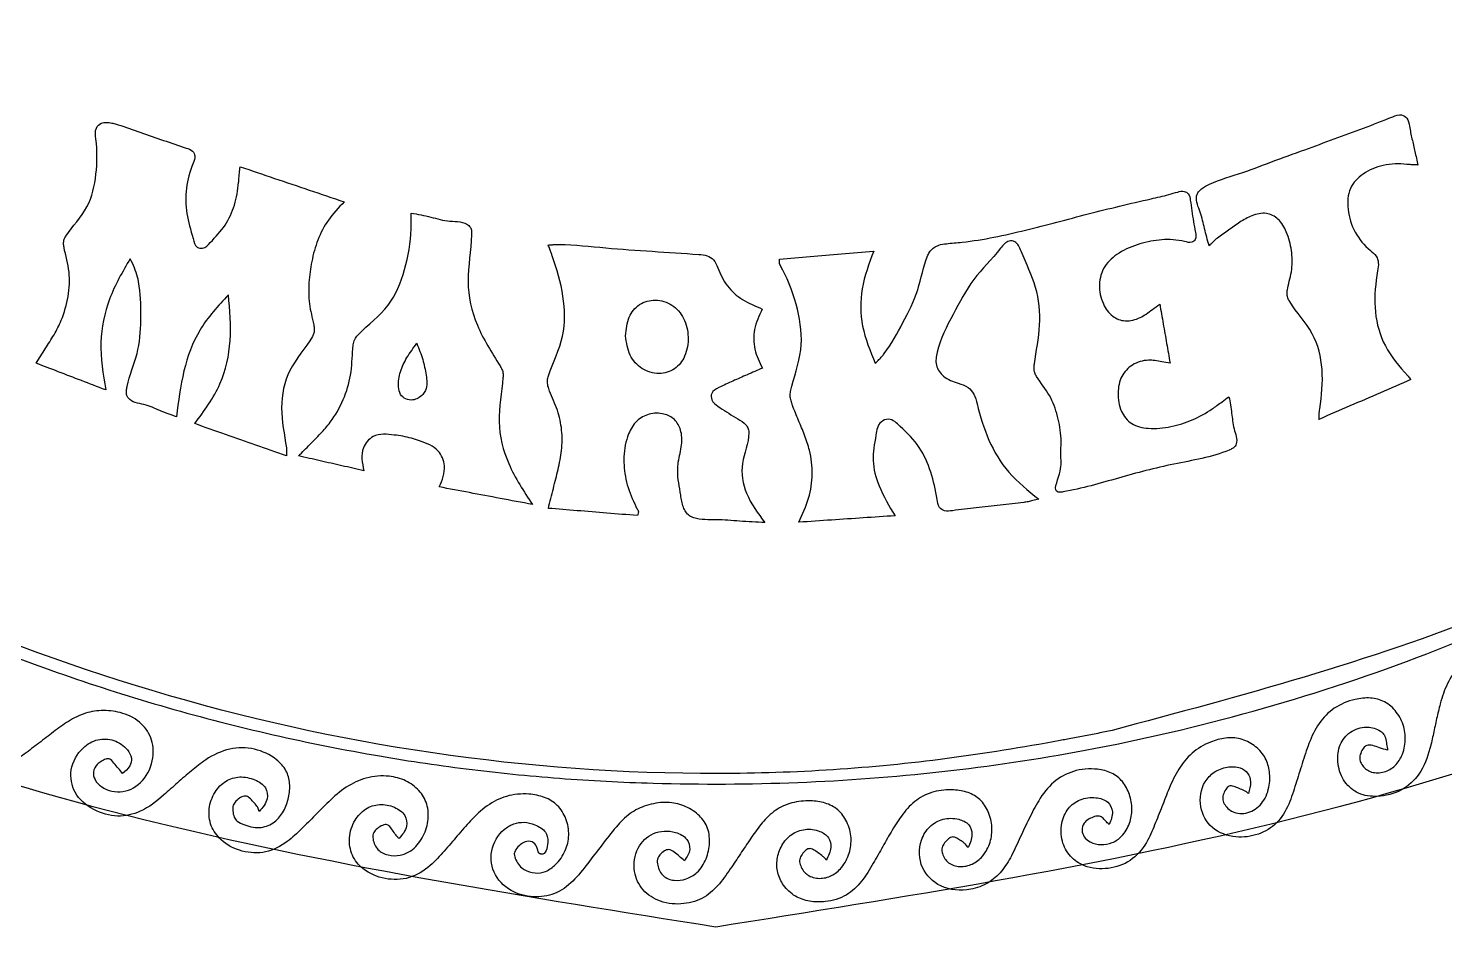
# Model space of a CAD drawing. Extents: x 5.5 to 104.1, y 3.5 to 34.4.
# Drawn here: x 15.82 to 25.93, y 3.72 to 10.14 of the extents above; entities that cross this region are included whole.
import ezdxf

# ---------------------------------------------------------------- set-up
doc = ezdxf.new("R2010")
doc.units = 0
doc.layers.add('Hallsi_Goblin_Coin_Outlines', color=7, linetype='CONTINUOUS')

msp = doc.modelspace()

# ---------------------------------------------------------------- linework, layer by layer
at = {"layer": 'Hallsi_Goblin_Coin_Outlines', "color": 7}
for points in [[(17.333065, 9.148903)], [(24.251637, 8.584635)], [(21.184093, 8.488891)], [(18.595798, 7.887935)], [(20.086178, 7.941486)], [(18.755959, 6.862762)], [(20.170139, 6.658433)]]:
    msp.add_lwpolyline(points, close=True, dxfattribs=at)
for points, knots in [([(6.618287, 21.415339), (6.61404, 21.381803), (6.605545, 21.314735), (6.593375, 21.214093), (6.550764, 20.907934), (6.489003, 20.394839), (6.448898, 19.671161), (6.441233, 18.934977), (6.468192, 18.187599), (6.538126, 17.431711), (6.636886, 16.778074), (6.7488, 16.226047), (6.855411, 15.772861), (6.970388, 15.330197), (7.089355, 14.897139), (7.21677, 14.475182), (7.366585, 14.045361), (7.543304, 13.610206), (7.74035, 13.167905), (7.924562, 12.770694), (8.096072, 12.418818), (8.258928, 12.114779), (8.440691, 11.801144), (8.641891, 11.478668), (8.861346, 11.146874), (9.205991, 10.641175), (9.699051, 9.978496), (10.385517, 9.196804), (11.150242, 8.445304), (11.992931, 7.73156), (12.915713, 7.067589), (14.010241, 6.406964), (15.28904, 5.79068), (16.761583, 5.273721), (17.992092, 4.988881), (18.947662, 4.844968), (19.613714, 4.777872), (20.403435, 4.737138), (21.315362, 4.741755), (22.345927, 4.817833), (23.433827, 4.980286), (24.569673, 5.245092), (25.74166, 5.627834), (26.917349, 6.131293), (28.082883, 6.761126), (29.219894, 7.526835), (30.181576, 8.317398), (30.985458, 9.096374), (31.648217, 9.836507), (32.187507, 10.530305), (32.619724, 11.15969), (32.962301, 11.709647), (33.169559, 12.087722), (33.273117, 12.276631)], [0, 0, 0, 0, 0.101412, 0.202814, 0.304114, 1.028745, 1.752384, 2.477251, 3.236845, 3.994914, 4.753396, 5.21872, 5.684363, 6.14989, 6.590712, 7.031611, 7.471966, 7.955728, 8.44013, 8.924492, 9.269237, 9.614315, 9.958959, 10.356559, 10.754403, 11.152288, 12.192497, 13.229952, 14.270007, 15.406399, 16.539574, 17.676783, 19.23796, 20.789133, 22.349504, 23.018727, 23.687344, 24.356877, 25.390268, 26.420952, 27.454349, 28.687139, 29.915377, 31.148292, 32.51918, 33.883577, 35.254423, 36.248106, 37.239173, 38.232498, 38.881986, 39.52906, 40.175259, 40.175259, 40.175259, 40.175259]), ([(5.522912, 18.935664), (5.939982, 16.272271), (6.761589, 11.025517), (12.810153, 4.977194), (18.060732, 4.146195), (20.729045, 3.723887)], [0, 0, 0, 0, 7.946204, 15.65363, 23.617888, 23.617888, 23.617888, 23.617888]), ([(20.729045, 3.723887), (23.399871, 4.145175), (28.64763, 4.972942), (34.676599, 11.001532), (35.519736, 16.218109), (35.94682, 18.860523)], [0, 0, 0, 0, 7.969748, 15.659324, 23.552778, 23.552778, 23.552778, 23.552778]), ([(23.559734, 5.12512), (23.525671, 5.117946), (23.457479, 5.103583), (23.354628, 5.084323), (23.278995, 5.069406), (23.230345, 5.060508), (23.208967, 5.056386), (22.926967, 5.004474), (22.382063, 4.915198), (21.56779, 4.835272), (19.660152, 4.772914), (16.716596, 5.209569), (13.051807, 6.869934), (11.198014, 8.692222), (10.276946, 9.597637)], [0, 0, 0, 0, 0.104429, 0.209057, 0.313902, 0.335695, 0.357426, 0.379219, 1.195909, 2.013068, 2.8318, 6.919252, 10.817956, 14.667934, 14.667934, 14.667934, 14.667934]), ([(24.251637, 8.584635), (24.239977, 8.625591), (24.217277, 8.70532), (24.194378, 8.822579), (24.151069, 8.908521), (24.170913, 8.967199), (24.194932, 8.990712), (24.287393, 9.04641), (24.463749, 9.092266), (24.697166, 9.184923), (24.925775, 9.266621), (25.143837, 9.346798), (25.355715, 9.424967), (25.509323, 9.48339), (25.619186, 9.52851), (25.672865, 9.494586), (25.682978, 9.426295), (25.699716, 9.347535), (25.721021, 9.254973), (25.735215, 9.19262), (25.742476, 9.160721)], [0, 0, 0, 0, 0.127225, 0.247669, 0.364641, 0.390722, 0.427848, 0.462538, 0.714406, 0.96629, 1.217945, 1.441596, 1.665223, 1.888879, 1.953263, 1.996705, 2.057624, 2.1491, 2.242897, 2.341143, 2.341143, 2.341143, 2.341143]), ([(15.877857, 7.745906), (15.899473, 7.780515), (15.941923, 7.848482), (16.006534, 7.947624), (16.069129, 8.069603), (16.110835, 8.220355), (16.122926, 8.400064), (16.085229, 8.523121), (16.071841, 8.601335), (16.075589, 8.629856), (16.131292, 8.718845), (16.259178, 8.844502), (16.313226, 9.100519), (16.315315, 9.285362), (16.294808, 9.418176), (16.347139, 9.473091), (16.398445, 9.463719), (16.433204, 9.457797), (16.448252, 9.453605), (16.512406, 9.432775), (16.624533, 9.392379), (16.787379, 9.336624), (16.908853, 9.295014), (16.994999, 9.267388), (17.018694, 9.219892), (16.978484, 9.130875), (16.941747, 8.999167), (16.945774, 8.808975), (16.988297, 8.679428), (17.012743, 8.573158), (17.078506, 8.55935), (17.144382, 8.63397), (17.232013, 8.723733), (17.299658, 8.875407), (17.319983, 8.991241), (17.325893, 9.067932), (17.329337, 9.1059), (17.331727, 9.133463), (17.333065, 9.148903)], [0, 0, 0, 0, 0.122412, 0.240402, 0.35497, 0.532155, 0.706591, 0.886463, 0.914254, 0.944379, 0.969908, 1.226365, 1.46889, 1.721819, 1.79802, 1.847341, 1.922961, 1.938385, 1.953995, 1.969651, 2.140847, 2.311991, 2.483176, 2.534263, 2.572105, 2.625774, 2.810803, 2.990533, 3.17549, 3.242939, 3.281077, 3.350133, 3.51341, 3.671134, 3.833976, 3.865354, 3.901856, 3.948351, 3.948351, 3.948351, 3.948351]), ([(31.119409, 9.404667), (30.383533, 8.696809), (28.943325, 7.311433), (26.335235, 5.866311), (24.475712, 5.36973), (23.559734, 5.12512)], [0, 0, 0, 0, 3.054595, 5.978256, 8.816496, 8.816496, 8.816496, 8.816496]), ([(17.333065, 9.148903), (17.415518, 9.12106), (17.579758, 9.065597), (17.827528, 8.981761), (17.992824, 8.925705), (18.076368, 8.897373)], [0, 0, 0, 0, 0.261081, 0.520056, 0.784708, 0.784708, 0.784708, 0.784708]), ([(25.742476, 9.160721), (25.732624, 9.161278), (25.714227, 9.162317), (25.687935, 9.163033), (25.615491, 9.171334), (25.496707, 9.168177), (25.350857, 9.109821), (25.242727, 8.996415), (25.235193, 8.835015), (25.28458, 8.676162), (25.371761, 8.572609), (25.446893, 8.516192), (25.464331, 8.460347), (25.442184, 8.337843), (25.42193, 8.147462), (25.480032, 7.886693), (25.590396, 7.742349), (25.659614, 7.668669), (25.674152, 7.650811), (25.685753, 7.63739), (25.692734, 7.629313)], [0, 0, 0, 0, 0.029607, 0.055283, 0.078841, 0.248386, 0.405036, 0.541025, 0.691377, 0.862857, 1.031748, 1.090085, 1.138105, 1.197567, 1.460191, 1.710485, 1.976811, 1.992625, 2.013821, 2.045849, 2.045849, 2.045849, 2.045849]), ([(21.868482, 7.745236), (21.877036, 7.754302), (21.892468, 7.770659), (21.914792, 7.792573), (21.979398, 7.875422), (22.065654, 8.034276), (22.185009, 8.265311), (22.211497, 8.448574), (22.259314, 8.549512), (22.287874, 8.572806), (22.326628, 8.592818), (22.376014, 8.600038), (22.43157, 8.604414), (22.622408, 8.622198), (22.942398, 8.693476), (23.387963, 8.813034), (23.708294, 8.891747), (23.901047, 8.933515), (23.964514, 8.950087), (24.020121, 8.966401), (24.06971, 8.979065), (24.110223, 8.954573), (24.119649, 8.89897), (24.127642, 8.833844), (24.140563, 8.755548), (24.150334, 8.690986), (24.16415, 8.631057), (24.121357, 8.601674), (24.038563, 8.626971), (23.914966, 8.634287), (23.754855, 8.601708), (23.611425, 8.543889), (23.496841, 8.445005), (23.456399, 8.304665), (23.484839, 8.175694), (23.552655, 8.076689), (23.656974, 8.037018), (23.742937, 8.060996), (23.803955, 8.097397), (23.849173, 8.131622), (23.881771, 8.154903), (23.899424, 8.167511)], [0, 0, 0, 0, 0.037399, 0.067478, 0.093711, 0.352056, 0.608534, 0.867534, 0.900522, 0.939161, 0.975278, 1.030514, 1.086767, 1.143034, 1.604974, 2.06671, 2.528338, 2.593563, 2.658887, 2.724234, 2.770238, 2.805275, 2.851588, 2.929484, 3.007319, 3.085113, 3.135979, 3.16813, 3.219415, 3.382489, 3.541222, 3.703779, 3.844043, 3.978236, 4.119431, 4.228737, 4.324397, 4.433145, 4.48277, 4.537881, 4.602981, 4.602981, 4.602981, 4.602981]), ([(18.076368, 8.897373), (18.03643, 8.855664), (17.959461, 8.775284), (17.884482, 8.627345), (17.842026, 8.475335), (17.822239, 8.322213), (17.822153, 8.168704), (17.85185, 8.061019), (17.86445, 7.991329), (17.862815, 7.962055), (17.807228, 7.85898), (17.669132, 7.713755), (17.60952, 7.420447), (17.651657, 7.232729), (17.666264, 7.126947), (17.664812, 7.108192), (17.664727, 7.093616), (17.664677, 7.084801)], [0, 0, 0, 0, 0.1724, 0.332248, 0.491244, 0.644053, 0.794741, 0.947853, 0.976929, 1.00748, 1.033242, 1.32446, 1.596991, 1.886824, 1.899244, 1.916536, 1.943, 1.943, 1.943, 1.943]), ([(17.751248, 7.084307), (17.778014, 7.111472), (17.830328, 7.164566), (17.908369, 7.241796), (17.996415, 7.343092), (18.075962, 7.482116), (18.131111, 7.662235), (18.133514, 7.799742), (18.141612, 7.88785), (18.153223, 7.92436), (18.238467, 8.01586), (18.408137, 8.137575), (18.520038, 8.417432), (18.551937, 8.617123), (18.555679, 8.737694), (18.55506, 8.775563), (18.554942, 8.802931), (18.554876, 8.81821)], [0, 0, 0, 0, 0.114407, 0.223608, 0.329382, 0.516152, 0.699653, 0.887948, 0.926011, 0.965625, 0.999634, 1.297154, 1.577937, 1.871878, 1.903379, 1.939651, 1.985487, 1.985487, 1.985487, 1.985487]), ([(18.554876, 8.81821), (18.602146, 8.809324), (18.69543, 8.791789), (18.826154, 8.751201), (18.939744, 8.760942), (18.981001, 8.713208), (18.98669, 8.688802), (18.985561, 8.559852), (18.937062, 8.335412), (19.011923, 8.004552), (19.137057, 7.813765), (19.204608, 7.70101), (19.212571, 7.671772), (19.203494, 7.546529), (19.158661, 7.331644), (19.239888, 7.010971), (19.35878, 6.831412), (19.420945, 6.737526)], [0, 0, 0, 0, 0.143428, 0.283048, 0.420853, 0.438976, 0.467231, 0.493489, 0.826511, 1.145281, 1.478454, 1.507768, 1.538939, 1.567312, 1.882543, 2.189915, 2.526755, 2.526755, 2.526755, 2.526755]), ([(25.035862, 7.345327), (25.036481, 7.355977), (25.037566, 7.374666), (25.038001, 7.400064), (25.054074, 7.507044), (25.074282, 7.694953), (25.006764, 7.973931), (24.869148, 8.113331), (24.810157, 8.214046), (24.806625, 8.247707), (24.818163, 8.315622), (24.848825, 8.413475), (24.84382, 8.552338), (24.811254, 8.675182), (24.755144, 8.777205), (24.657302, 8.827491), (24.55655, 8.803285), (24.469755, 8.754125), (24.390888, 8.696004), (24.330858, 8.65543), (24.292914, 8.62553), (24.274336, 8.606133), (24.25991, 8.592471), (24.251637, 8.584635)], [0, 0, 0, 0, 0.032012, 0.056172, 0.076078, 0.356254, 0.620882, 0.90203, 0.932288, 0.967615, 1.000489, 1.138816, 1.272644, 1.410242, 1.519381, 1.61142, 1.716879, 1.813404, 1.911626, 2.010078, 2.030899, 2.056326, 2.090515, 2.090515, 2.090515, 2.090515]), ([(24.393313, 7.506758), (24.400365, 7.467538), (24.41409, 7.391216), (24.423123, 7.280063), (24.458491, 7.198377), (24.436796, 7.150519), (24.417893, 7.136139), (24.278099, 7.074807), (23.997077, 7.032908), (23.603964, 6.928018), (23.339423, 6.849388), (23.195568, 6.825006), (23.183917, 6.826043), (23.131342, 6.827351), (23.203194, 6.971955), (23.189544, 7.077108), (23.19952, 7.221171), (23.17415, 7.366542), (23.119406, 7.521926), (23.041618, 7.611532), (23.004837, 7.678111), (23.00077, 7.709755), (23.014864, 7.823434), (23.055112, 8.012376), (23.027313, 8.298323), (22.93454, 8.475479), (22.882738, 8.615296), (22.807231, 8.624684), (22.716643, 8.501794), (22.562459, 8.356398), (22.422792, 8.09235), (22.318024, 7.895096), (22.292837, 7.729792), (22.356409, 7.639663), (22.447197, 7.606578), (22.530652, 7.581848), (22.577912, 7.523617), (22.611101, 7.390721), (22.668737, 7.194512), (22.813496, 6.952194), (22.959988, 6.835738), (23.035824, 6.77545)], [0, 0, 0, 0, 0.119001, 0.231572, 0.340841, 0.358511, 0.384885, 0.40964, 0.817197, 1.224789, 1.632399, 1.646437, 1.65904, 1.667815, 1.79739, 1.92426, 2.049212, 2.210559, 2.370041, 2.534095, 2.563307, 2.596254, 2.627529, 2.906655, 3.176771, 3.455944, 3.536676, 3.576978, 3.657045, 3.950542, 4.240331, 4.533098, 4.625858, 4.719791, 4.834992, 4.911576, 4.975197, 5.04855, 5.319903, 5.588839, 5.877495, 5.877495, 5.877495, 5.877495]), ([(19.534434, 6.709939), (19.546344, 6.757385), (19.569641, 6.850192), (19.604784, 6.986858), (19.633603, 7.125061), (19.634553, 7.268499), (19.603597, 7.412721), (19.555702, 7.512568), (19.530326, 7.583309), (19.525506, 7.621434), (19.561512, 7.742067), (19.659218, 7.928094), (19.649136, 8.231728), (19.593909, 8.426246), (19.553641, 8.535134), (19.544063, 8.561101), (19.537365, 8.579532), (19.533728, 8.589539)], [0, 0, 0, 0, 0.146738, 0.28703, 0.423551, 0.569093, 0.713935, 0.861809, 0.899876, 0.9396, 0.974134, 1.273925, 1.558904, 1.856067, 1.880274, 1.90716, 1.939103, 1.939103, 1.939103, 1.939103]), ([(19.533728, 8.589539), (19.543608, 8.590303), (19.561956, 8.591722), (19.588008, 8.594481), (19.715316, 8.592867), (19.943665, 8.566982), (20.275937, 8.544645), (20.517002, 8.529456), (20.666736, 8.517483), (20.721115, 8.484986), (20.753639, 8.400269), (20.803804, 8.292471), (20.920499, 8.191709), (21.013291, 8.1529), (21.061609, 8.132692)], [0, 0, 0, 0, 0.029734, 0.055217, 0.0785, 0.411284, 0.74399, 1.07664, 1.138643, 1.191527, 1.255609, 1.402788, 1.547097, 1.703875, 1.703875, 1.703875, 1.703875]), ([(21.184093, 8.488891), (21.257179, 8.495116), (21.404498, 8.507664), (21.628752, 8.526662), (21.779914, 8.539505), (21.856841, 8.546041)], [0, 0, 0, 0, 0.22005, 0.443558, 0.67517, 0.67517, 0.67517, 0.67517]), ([(21.856841, 8.546041), (21.823631, 8.457454), (21.759318, 8.285892), (21.761812, 8.001427), (21.832198, 7.832381), (21.868482, 7.745236)], [0, 0, 0, 0, 0.282282, 0.546674, 0.827992, 0.827992, 0.827992, 0.827992]), ([(16.548488, 8.492031), (16.494205, 8.398562), (16.386943, 8.213868), (16.320047, 7.885727), (16.355696, 7.668568), (16.374215, 7.555759)], [0, 0, 0, 0, 0.323045, 0.638331, 0.979178, 0.979178, 0.979178, 0.979178]), ([(16.879393, 7.363848), (16.839389, 7.377867), (16.760779, 7.405417), (16.653097, 7.457096), (16.552081, 7.466193), (16.522295, 7.518826), (16.520874, 7.548885), (16.540462, 7.650298), (16.610827, 7.810057), (16.629268, 8.054242), (16.62486, 8.237955), (16.602593, 8.362406), (16.580486, 8.428378), (16.559344, 8.470434), (16.548488, 8.492031)], [0, 0, 0, 0, 0.126359, 0.248304, 0.368034, 0.389677, 0.423785, 0.455617, 0.69967, 0.939793, 1.182918, 1.249633, 1.318274, 1.39073, 1.39073, 1.39073, 1.39073]), ([(21.323441, 6.610703), (21.349141, 6.667448), (21.398653, 6.776765), (21.425798, 6.953771), (21.40802, 7.106982), (21.364619, 7.233047), (21.320252, 7.337993), (21.286038, 7.419463), (21.266478, 7.477846), (21.257772, 7.51152), (21.281546, 7.634999), (21.360762, 7.83228), (21.322657, 8.139814), (21.250575, 8.330854), (21.197991, 8.429582), (21.191516, 8.443508), (21.184435, 8.453177), (21.183344, 8.462547), (21.184228, 8.473127), (21.184148, 8.482513), (21.184093, 8.488891)], [0, 0, 0, 0, 0.186212, 0.35873, 0.529855, 0.643288, 0.757639, 0.872001, 0.907564, 0.94315, 0.974135, 1.28017, 1.571286, 1.875292, 1.89079, 1.906288, 1.921679, 1.925316, 1.934334, 1.953464, 1.953464, 1.953464, 1.953464]), ([(17.250163, 8.234151), (17.176581, 8.154621), (17.031189, 7.997479), (16.919764, 7.686919), (16.893086, 7.473425), (16.879393, 7.363848)], [0, 0, 0, 0, 0.32208, 0.636402, 0.967848, 0.967848, 0.967848, 0.967848]), ([(17.009568, 7.314812), (17.077177, 7.40595), (17.208125, 7.582474), (17.278638, 7.911359), (17.259767, 8.125281), (17.250163, 8.234151)], [0, 0, 0, 0, 0.337113, 0.652943, 0.980252, 0.980252, 0.980252, 0.980252]), ([(20.086178, 7.941486), (20.092048, 7.893492), (20.103152, 7.802686), (20.196592, 7.697333), (20.320493, 7.661444), (20.442915, 7.695042), (20.519767, 7.800054), (20.54077, 7.932326), (20.511853, 8.067506), (20.423703, 8.170092), (20.300857, 8.208266), (20.179399, 8.175693), (20.097024, 8.073011), (20.089988, 7.987686), (20.086178, 7.941486)], [0, 0, 0, 0, 0.142286, 0.269208, 0.39667, 0.510953, 0.626517, 0.765302, 0.902778, 1.028682, 1.152159, 1.268793, 1.384514, 1.521161, 1.521161, 1.521161, 1.521161]), ([(21.061609, 8.132692), (21.039415, 8.085394), (20.997018, 7.995038), (20.998552, 7.841434), (21.041128, 7.755133), (21.062667, 7.711475)], [0, 0, 0, 0, 0.155363, 0.296799, 0.441604, 0.441604, 0.441604, 0.441604]), ([(23.899424, 8.167511), (23.907567, 8.120739), (23.923796, 8.027535), (23.948236, 7.887244), (23.964575, 7.793731), (23.972802, 7.746647)], [0, 0, 0, 0, 0.142425, 0.28382, 0.427213, 0.427213, 0.427213, 0.427213]), ([(18.595798, 7.887935), (18.570963, 7.854645), (18.524072, 7.791792), (18.473588, 7.687818), (18.458008, 7.595673), (18.473316, 7.522894), (18.515282, 7.48644), (18.563909, 7.479169), (18.605933, 7.495408), (18.638131, 7.518387), (18.671446, 7.573308), (18.663737, 7.664335), (18.639092, 7.775481), (18.61067, 7.849305), (18.595798, 7.887935)], [0, 0, 0, 0, 0.124454, 0.234983, 0.343503, 0.399985, 0.448778, 0.500459, 0.538796, 0.581616, 0.616881, 0.726414, 0.839041, 0.962664, 0.962664, 0.962664, 0.962664]), ([(16.374215, 7.555759), (16.316265, 7.577905), (16.203406, 7.621035), (16.03796, 7.684435), (15.930471, 7.725705), (15.877857, 7.745906)], [0, 0, 0, 0, 0.186114, 0.362457, 0.531533, 0.531533, 0.531533, 0.531533]), ([(21.062667, 7.711475), (21.026756, 7.695665), (20.956431, 7.664705), (20.851055, 7.61803), (20.766743, 7.581006), (20.693424, 7.541688), (20.69692, 7.474623), (20.748192, 7.435655), (20.806401, 7.3981), (20.86948, 7.358811), (20.921637, 7.330122), (20.951615, 7.29808), (20.965593, 7.274336), (20.968385, 7.180925), (20.896877, 7.037281), (20.937219, 6.798321), (21.030669, 6.67432), (21.080659, 6.607986)], [0, 0, 0, 0, 0.117997, 0.231074, 0.341727, 0.407075, 0.452769, 0.515418, 0.589547, 0.663902, 0.738161, 0.765726, 0.795266, 0.817982, 1.04134, 1.256236, 1.503425, 1.503425, 1.503425, 1.503425]), ([(23.972802, 7.746647), (23.953321, 7.749754), (23.917129, 7.755526), (23.866129, 7.76553), (23.793999, 7.770129), (23.700623, 7.744419), (23.61685, 7.653678), (23.594475, 7.529664), (23.612993, 7.405216), (23.694827, 7.301854), (23.831344, 7.273176), (23.979083, 7.288752), (24.134495, 7.337223), (24.240931, 7.396446), (24.309427, 7.444363), (24.348707, 7.473939), (24.37734, 7.495006), (24.393313, 7.506758)], [0, 0, 0, 0, 0.059191, 0.109965, 0.15572, 0.275571, 0.386052, 0.506936, 0.641218, 0.754232, 0.877041, 1.039395, 1.198846, 1.361631, 1.402473, 1.449626, 1.509119, 1.509119, 1.509119, 1.509119]), ([(25.692734, 7.629313), (25.619951, 7.597815), (25.474813, 7.535004), (25.25585, 7.440355), (25.109668, 7.377209), (25.035862, 7.345327)], [0, 0, 0, 0, 0.23792, 0.474439, 0.715632, 0.715632, 0.715632, 0.715632]), ([(21.080659, 6.607986), (21.020303, 6.610956), (20.904159, 6.61667), (20.736165, 6.633366), (20.612676, 6.625016), (20.539592, 6.655601), (20.514358, 6.683579), (20.490332, 6.733436), (20.479732, 6.804698), (20.464322, 6.891486), (20.455435, 6.970693), (20.460659, 7.041527), (20.475557, 7.10187), (20.489914, 7.177513), (20.487165, 7.264295), (20.441052, 7.350096), (20.353926, 7.391979), (20.2533, 7.390523), (20.157204, 7.337437), (20.092435, 7.225424), (20.067352, 7.080196), (20.081734, 6.914846), (20.121415, 6.802453), (20.154117, 6.735907), (20.164121, 6.710326), (20.177839, 6.693893), (20.177503, 6.680681), (20.173635, 6.671927), (20.171545, 6.663858), (20.170139, 6.658433)], [0, 0, 0, 0, 0.181068, 0.348437, 0.508861, 0.541993, 0.582007, 0.61848, 0.706956, 0.795633, 0.883891, 0.944968, 1.007564, 1.070061, 1.175989, 1.261931, 1.347292, 1.451944, 1.553189, 1.661477, 1.827904, 1.988484, 2.15446, 2.182383, 2.21023, 2.23794, 2.241144, 2.24935, 2.266192, 2.266192, 2.266192, 2.266192]), ([(17.664677, 7.084801), (17.591937, 7.110292), (17.446919, 7.161113), (17.228534, 7.23774), (17.082929, 7.28899), (17.009568, 7.314812)], [0, 0, 0, 0, 0.23123, 0.460998, 0.694314, 0.694314, 0.694314, 0.694314]), ([(23.035824, 6.77545), (23.021378, 6.772155), (22.99567, 6.766291), (22.96055, 6.757237), (22.883084, 6.744215), (22.759554, 6.734183), (22.588839, 6.714015), (22.458899, 6.69908), (22.366599, 6.685737), (22.317987, 6.718109), (22.301763, 6.822931), (22.271916, 6.967057), (22.189366, 7.156016), (22.076389, 7.267306), (21.979683, 7.35947), (21.887198, 7.325354), (21.868519, 7.200983), (21.838802, 7.05188), (21.894025, 6.848171), (21.967486, 6.726452), (22.009241, 6.657269)], [0, 0, 0, 0, 0.044453, 0.079111, 0.108742, 0.279921, 0.451092, 0.622257, 0.678714, 0.721459, 0.781271, 0.980805, 1.175808, 1.377378, 1.47554, 1.532589, 1.633188, 1.815892, 2.000243, 2.243007, 2.243007, 2.243007, 2.243007]), ([(18.755959, 6.862762), (18.776408, 6.91266), (18.811797, 6.999016), (18.751666, 7.141826), (18.643273, 7.183373), (18.556749, 7.21116), (18.495878, 7.225404), (18.406119, 7.236973), (18.288856, 7.249839), (18.187425, 7.127324), (18.205574, 7.034607), (18.216562, 6.978473)], [0, 0, 0, 0, 0.155795, 0.269629, 0.420695, 0.482584, 0.544892, 0.606712, 0.75818, 0.864532, 1.027717, 1.027717, 1.027717, 1.027717]), ([(18.216562, 6.978473), (18.164434, 6.990339), (18.060833, 7.013921), (17.905728, 7.049194), (17.80275, 7.072601), (17.751248, 7.084307)], [0, 0, 0, 0, 0.160384, 0.318753, 0.477198, 0.477198, 0.477198, 0.477198]), ([(19.420945, 6.737526), (19.344114, 6.751981), (19.194107, 6.780202), (18.97244, 6.821917), (18.827616, 6.849242), (18.755959, 6.862762)], [0, 0, 0, 0, 0.234538, 0.457914, 0.676676, 0.676676, 0.676676, 0.676676]), ([(20.170139, 6.658433), (20.097641, 6.664293), (19.954081, 6.675897), (19.742179, 6.693066), (19.602777, 6.704388), (19.534434, 6.709939)], [0, 0, 0, 0, 0.218204, 0.432085, 0.637789, 0.637789, 0.637789, 0.637789]), ([(22.009241, 6.657269), (21.933772, 6.652145), (21.782758, 6.641891), (21.554155, 6.626416), (21.401025, 6.615987), (21.323441, 6.610703)], [0, 0, 0, 0, 0.226926, 0.454086, 0.687379, 0.687379, 0.687379, 0.687379]), ([(26.464859, 5.357248), (26.445919, 5.358658), (26.409271, 5.361386), (26.359005, 5.362804), (26.308567, 5.367576), (26.287755, 5.327833), (26.281508, 5.292436), (26.28406, 5.248536), (26.31699, 5.218817), (26.352989, 5.194705), (26.410897, 5.177473), (26.486962, 5.194874), (26.559122, 5.253807), (26.597428, 5.348728), (26.600395, 5.455837), (26.572124, 5.570058), (26.493067, 5.659136), (26.387552, 5.713303), (26.269496, 5.713247), (26.148446, 5.671251), (26.031303, 5.589422), (25.946746, 5.459689), (25.903365, 5.329367), (25.875792, 5.208816), (25.852855, 5.102316), (25.823497, 4.966906), (25.768174, 4.813852), (25.628375, 4.685239), (25.467131, 4.644898), (25.316666, 4.663959), (25.209373, 4.753519), (25.163861, 4.879362), (25.170973, 5.008813), (25.242015, 5.113077), (25.334409, 5.151245), (25.407588, 5.148543), (25.452456, 5.133264), (25.493335, 5.110731), (25.51319, 5.069827), (25.51825, 5.027045), (25.523509, 4.997568), (25.526117, 4.982951)], [0, 0, 0, 0, 0.056439, 0.10921, 0.157943, 0.186816, 0.231627, 0.268639, 0.311129, 0.357048, 0.39963, 0.488312, 0.578177, 0.669284, 0.785705, 0.895733, 1.013624, 1.131375, 1.240919, 1.357375, 1.51208, 1.659943, 1.813341, 1.922141, 2.031044, 2.13991, 2.338973, 2.507891, 2.686637, 2.821547, 2.947833, 3.083786, 3.209427, 3.322871, 3.443765, 3.490242, 3.539902, 3.585692, 3.62514, 3.670407, 3.71494, 3.71494, 3.71494, 3.71494]), ([(16.495007, 4.816087), (16.484779, 4.82897), (16.46455, 4.854449), (16.434253, 4.889048), (16.407567, 4.924371), (16.369534, 4.920712), (16.341593, 4.904559), (16.305977, 4.878582), (16.278979, 4.830543), (16.295151, 4.766486), (16.36366, 4.698891), (16.502564, 4.667384), (16.654785, 4.760677), (16.723113, 4.916321), (16.708507, 5.07538), (16.6186, 5.197859), (16.484527, 5.257698), (16.344113, 5.273265), (16.210383, 5.247912), (16.093487, 5.183568), (15.988441, 5.1036), (15.884035, 5.024799), (15.763018, 4.929545), (15.614115, 4.842421), (15.420829, 4.834522), (15.278576, 4.907636), (15.188063, 5.004789), (15.154391, 5.108147), (15.166472, 5.214888), (15.216975, 5.309189), (15.296326, 5.376696), (15.390353, 5.405558), (15.479413, 5.386324), (15.550598, 5.346461), (15.595637, 5.28547), (15.599429, 5.220124), (15.57215, 5.162179), (15.536558, 5.140041), (15.517107, 5.127942)], [0, 0, 0, 0, 0.049004, 0.096918, 0.14278, 0.166802, 0.203505, 0.239205, 0.298948, 0.355157, 0.423689, 0.579926, 0.739987, 0.919013, 1.062684, 1.200084, 1.35332, 1.489042, 1.619496, 1.754512, 1.885123, 2.015811, 2.146543, 2.34861, 2.521346, 2.702213, 2.810445, 2.912473, 3.017503, 3.124277, 3.225779, 3.323334, 3.407095, 3.492032, 3.564199, 3.623762, 3.679688, 3.747083, 3.747083, 3.747083, 3.747083]), ([(25.526117, 4.982951), (25.506864, 4.989021), (25.471372, 5.000212), (25.424307, 5.016062), (25.379805, 5.024685), (25.34925, 4.996324), (25.333071, 4.963242), (25.322308, 4.924346), (25.337017, 4.887546), (25.359736, 4.857379), (25.40402, 4.823173), (25.480671, 4.81756), (25.566312, 4.852508), (25.63027, 4.933531), (25.657049, 5.038658), (25.647966, 5.155483), (25.5945, 5.258059), (25.510376, 5.335686), (25.401399, 5.362364), (25.275988, 5.347991), (25.141573, 5.293663), (25.028334, 5.177425), (24.962035, 5.035614), (24.916316, 4.887635), (24.869505, 4.742644), (24.824874, 4.594783), (24.744446, 4.457103), (24.603265, 4.37434), (24.436573, 4.350794), (24.263877, 4.412482), (24.172187, 4.579542), (24.196854, 4.740007), (24.285817, 4.833147), (24.377481, 4.868184), (24.466451, 4.867724), (24.53342, 4.824588), (24.553824, 4.750373), (24.539861, 4.701704), (24.53199, 4.67427)], [0, 0, 0, 0, 0.060222, 0.111011, 0.152901, 0.184311, 0.226597, 0.264712, 0.300109, 0.340453, 0.377791, 0.46449, 0.555024, 0.646208, 0.762867, 0.873005, 0.990411, 1.102083, 1.20544, 1.315619, 1.477332, 1.629774, 1.790222, 1.942372, 2.094735, 2.246973, 2.406665, 2.55881, 2.720242, 2.901162, 3.070063, 3.250976, 3.345479, 3.444226, 3.538109, 3.602267, 3.667775, 3.75241, 3.75241, 3.75241, 3.75241]), ([(17.47079, 4.546212), (17.46893, 4.551096), (17.465411, 4.560332), (17.461314, 4.573802), (17.448532, 4.592309), (17.426753, 4.614368), (17.403955, 4.643191), (17.370261, 4.661717), (17.334382, 4.645782), (17.304498, 4.623728), (17.279918, 4.590118), (17.280953, 4.548045), (17.287764, 4.508455), (17.315609, 4.468364), (17.36767, 4.451432), (17.42405, 4.431431), (17.499809, 4.429661), (17.583702, 4.464779), (17.649871, 4.546945), (17.683038, 4.643984), (17.69388, 4.744749), (17.666745, 4.843799), (17.580124, 4.93753), (17.438412, 5.002634), (17.253218, 5.004381), (17.101363, 4.930418), (16.985804, 4.835956), (16.885808, 4.751789), (16.77216, 4.646601), (16.639751, 4.54028), (16.454236, 4.498445), (16.282796, 4.550448), (16.140365, 4.665931), (16.109939, 4.852359), (16.190083, 4.99631), (16.31348, 5.069127), (16.436937, 5.06204), (16.522079, 5.004223), (16.565144, 4.931121), (16.548182, 4.861798), (16.514223, 4.832606), (16.495007, 4.816087)], [0, 0, 0, 0, 0.0157, 0.029692, 0.041892, 0.082614, 0.122358, 0.152976, 0.18863, 0.230386, 0.266608, 0.307304, 0.351879, 0.386491, 0.447381, 0.50933, 0.566899, 0.670485, 0.769062, 0.874271, 0.974691, 1.0694, 1.172144, 1.347291, 1.522611, 1.709723, 1.840124, 1.970842, 2.101341, 2.306013, 2.471995, 2.648058, 2.828891, 2.990613, 3.170835, 3.28877, 3.403028, 3.52114, 3.585754, 3.643062, 3.717758, 3.717758, 3.717758, 3.717758]), ([(24.53199, 4.67427), (24.528802, 4.676764), (24.52269, 4.681546), (24.51438, 4.689136), (24.495246, 4.698323), (24.46624, 4.70988), (24.431782, 4.726204), (24.392417, 4.731666), (24.366417, 4.701318), (24.351267, 4.667995), (24.345256, 4.627131), (24.365197, 4.590975), (24.391504, 4.559947), (24.44917, 4.526019), (24.548024, 4.5323), (24.646148, 4.611312), (24.686539, 4.727024), (24.686034, 4.841043), (24.651506, 4.943614), (24.57597, 5.022639), (24.477066, 5.071316), (24.366058, 5.075104), (24.246336, 5.04173), (24.125389, 4.969724), (24.029034, 4.848893), (23.966023, 4.715378), (23.91504, 4.580278), (23.8629, 4.450592), (23.805404, 4.311723), (23.698467, 4.184923), (23.53148, 4.128081), (23.372862, 4.141483), (23.253165, 4.220624), (23.194207, 4.334431), (23.190948, 4.459329), (23.237097, 4.569857), (23.33045, 4.640121), (23.435135, 4.65117), (23.531244, 4.625515), (23.57433, 4.537579), (23.550637, 4.483661), (23.537509, 4.453784)], [0, 0, 0, 0, 0.012156, 0.023307, 0.033507, 0.075456, 0.116605, 0.150183, 0.183374, 0.225583, 0.262174, 0.301299, 0.344539, 0.38375, 0.497959, 0.613714, 0.743373, 0.85079, 0.952221, 1.059743, 1.170112, 1.274512, 1.385036, 1.539836, 1.68798, 1.84129, 1.981308, 2.121253, 2.260583, 2.432144, 2.599092, 2.770506, 2.891485, 3.013483, 3.139897, 3.25521, 3.359692, 3.472944, 3.563015, 3.638399, 3.732079, 3.732079, 3.732079, 3.732079]), ([(23.537509, 4.453784), (23.528994, 4.462), (23.512135, 4.478265), (23.491336, 4.503099), (23.459112, 4.518164), (23.423258, 4.505662), (23.387282, 4.490556), (23.354473, 4.459956), (23.338556, 4.412716), (23.358421, 4.360455), (23.407347, 4.320698), (23.480097, 4.303963), (23.561679, 4.318087), (23.638107, 4.371593), (23.687914, 4.458025), (23.707133, 4.563775), (23.687109, 4.668045), (23.639777, 4.761882), (23.556775, 4.828032), (23.43259, 4.856843), (23.2835, 4.844543), (23.131869, 4.761424), (23.034777, 4.632164), (22.965818, 4.494616), (22.903268, 4.362515), (22.845092, 4.233895), (22.776066, 4.117426), (22.676301, 4.02927), (22.525581, 3.97483), (22.336531, 3.988241), (22.179872, 4.137973), (22.177197, 4.319806), (22.249577, 4.443414), (22.351551, 4.500143), (22.454597, 4.499934), (22.542156, 4.461215), (22.569049, 4.371707), (22.544908, 4.318535), (22.531034, 4.287979)], [0, 0, 0, 0, 0.035496, 0.070275, 0.096748, 0.136042, 0.177499, 0.214692, 0.267348, 0.316048, 0.3727, 0.449924, 0.532858, 0.61389, 0.721691, 0.823335, 0.930191, 1.034751, 1.132492, 1.237415, 1.410068, 1.569942, 1.740161, 1.885838, 2.032096, 2.178378, 2.30968, 2.435311, 2.56875, 2.782793, 2.967442, 3.16367, 3.276541, 3.38391, 3.496433, 3.577837, 3.650437, 3.748536, 3.748536, 3.748536, 3.748536]), ([(18.468798, 4.353595), (18.466786, 4.355428), (18.46279, 4.359068), (18.456744, 4.364438), (18.44395, 4.379156), (18.426456, 4.404427), (18.407223, 4.435979), (18.375272, 4.459311), (18.337733, 4.442257), (18.305978, 4.421139), (18.279501, 4.388566), (18.281177, 4.347097), (18.293618, 4.308755), (18.323887, 4.261321), (18.390186, 4.229371), (18.475498, 4.227786), (18.568402, 4.266637), (18.640676, 4.356115), (18.682062, 4.474533), (18.676428, 4.59827), (18.614498, 4.702216), (18.517036, 4.772053), (18.384634, 4.807134), (18.233977, 4.794031), (18.085698, 4.724293), (17.970733, 4.623525), (17.870077, 4.518562), (17.77223, 4.422919), (17.666432, 4.319254), (17.520708, 4.24316), (17.344586, 4.252466), (17.202486, 4.324138), (17.118439, 4.440388), (17.104027, 4.567893), (17.14544, 4.683926), (17.225562, 4.769195), (17.334077, 4.802424), (17.435301, 4.778805), (17.523396, 4.727023), (17.536777, 4.622604), (17.494964, 4.574198), (17.47079, 4.546212)], [0, 0, 0, 0, 0.008168, 0.01622, 0.024223, 0.066599, 0.107825, 0.136549, 0.174447, 0.217738, 0.25524, 0.292579, 0.335922, 0.376284, 0.457861, 0.543375, 0.626549, 0.750825, 0.875299, 0.997435, 1.109012, 1.22619, 1.34831, 1.512851, 1.668779, 1.831685, 1.968551, 2.105419, 2.241992, 2.413097, 2.579968, 2.751699, 2.873578, 2.994638, 3.121249, 3.232081, 3.333942, 3.444634, 3.539593, 3.61728, 3.723755, 3.723755, 3.723755, 3.723755]), ([(20.505384, 4.194845), (20.493149, 4.205293), (20.468951, 4.225956), (20.435006, 4.254805), (20.397959, 4.280079), (20.358494, 4.263728), (20.330948, 4.239647), (20.307441, 4.203861), (20.3146, 4.160916), (20.327995, 4.120296), (20.361871, 4.073092), (20.43374, 4.048077), (20.521032, 4.059839), (20.607967, 4.111096), (20.666634, 4.206505), (20.691538, 4.322618), (20.676478, 4.439909), (20.603371, 4.532336), (20.503764, 4.592252), (20.379639, 4.618616), (20.250925, 4.599656), (20.126404, 4.545855), (20.021439, 4.445564), (19.929162, 4.321554), (19.827564, 4.191614), (19.729183, 4.061652), (19.603894, 3.956113), (19.442845, 3.926918), (19.277651, 3.959861), (19.138522, 4.080651), (19.109567, 4.269916), (19.188646, 4.403947), (19.284602, 4.461667), (19.363485, 4.473714), (19.44219, 4.453739), (19.520617, 4.407889), (19.537159, 4.326785), (19.513955, 4.230874), (19.478546, 4.242941), (19.472685, 4.243982), (19.458, 4.25978), (19.457285, 4.296267), (19.420757, 4.33673), (19.36981, 4.334129), (19.331961, 4.308328), (19.303206, 4.280306), (19.285933, 4.240297), (19.3033, 4.198749), (19.326236, 4.159767), (19.370999, 4.121326), (19.437826, 4.101489), (19.520573, 4.113417), (19.597581, 4.172205), (19.660636, 4.260375), (19.687952, 4.378378), (19.666817, 4.494288), (19.606524, 4.594991), (19.506679, 4.652946), (19.380434, 4.677458), (19.234593, 4.665071), (19.09119, 4.590708), (18.98032, 4.485145), (18.884551, 4.371339), (18.790287, 4.263776), (18.689303, 4.148316), (18.545863, 4.059405), (18.366629, 4.055863), (18.217057, 4.117141), (18.124704, 4.230799), (18.105668, 4.360992), (18.142463, 4.481642), (18.222909, 4.569755), (18.330066, 4.605267), (18.432533, 4.58373), (18.517541, 4.529708), (18.532588, 4.42776), (18.491941, 4.380503), (18.468798, 4.353595)], [0, 0, 0, 0, 0.047989, 0.094903, 0.137605, 0.169358, 0.212966, 0.248964, 0.290891, 0.336513, 0.378287, 0.46014, 0.548622, 0.636618, 0.753805, 0.872492, 0.98928, 1.094674, 1.213997, 1.332, 1.46788, 1.597954, 1.732483, 1.897303, 2.062199, 2.226779, 2.387739, 2.538833, 2.700797, 2.880788, 3.053444, 3.231297, 3.310641, 3.383835, 3.462914, 3.555299, 3.628272, 3.724951, 3.73156, 3.73796, 3.742202, 3.794339, 3.839466, 3.889744, 3.931084, 3.975576, 4.009682, 4.053804, 4.102138, 4.146368, 4.227054, 4.303266, 4.388241, 4.50989, 4.622332, 4.741561, 4.855526, 4.962666, 5.076736, 5.238062, 5.391278, 5.551443, 5.694497, 5.837647, 5.980429, 6.154792, 6.324647, 6.498954, 6.621777, 6.746209, 6.877869, 6.987902, 7.091866, 7.199892, 7.295514, 7.372551, 7.47441, 7.47441, 7.47441, 7.47441]), ([(22.531034, 4.287979), (22.527913, 4.292238), (22.521986, 4.300327), (22.514209, 4.312421), (22.49759, 4.326263), (22.472436, 4.340585), (22.445555, 4.360655), (22.410267, 4.368039), (22.381349, 4.343702), (22.356555, 4.31657), (22.339889, 4.281026), (22.347158, 4.242831), (22.363741, 4.208597), (22.40027, 4.16661), (22.474129, 4.145884), (22.564418, 4.164524), (22.644217, 4.228376), (22.693213, 4.323518), (22.707991, 4.436399), (22.680533, 4.543556), (22.622428, 4.635059), (22.53063, 4.687356), (22.415896, 4.706174), (22.286362, 4.695148), (22.157044, 4.63332), (22.06214, 4.531053), (21.989255, 4.414026), (21.920844, 4.295684), (21.852193, 4.170732), (21.776255, 4.046268), (21.664679, 3.937603), (21.527111, 3.897486), (21.400799, 3.900132), (21.291784, 3.935586), (21.211394, 4.011995), (21.165347, 4.107371), (21.163257, 4.20924), (21.196391, 4.306614), (21.26476, 4.389457), (21.368303, 4.426872), (21.464671, 4.413705), (21.54202, 4.366582), (21.558359, 4.27907), (21.532893, 4.228781), (21.518209, 4.199784)], [0, 0, 0, 0, 0.015863, 0.030124, 0.042803, 0.080183, 0.116791, 0.143583, 0.180351, 0.220701, 0.256552, 0.292283, 0.332769, 0.370375, 0.455855, 0.546631, 0.638594, 0.75253, 0.859407, 0.973122, 1.078085, 1.17542, 1.279739, 1.423426, 1.558816, 1.69926, 1.835444, 1.972325, 2.109282, 2.263155, 2.40938, 2.564477, 2.677814, 2.78581, 2.899989, 3.000597, 3.095797, 3.197688, 3.304186, 3.406464, 3.512669, 3.589219, 3.659447, 3.755093, 3.755093, 3.755093, 3.755093]), ([(21.518209, 4.199784), (21.515574, 4.203031), (21.510506, 4.209277), (21.503551, 4.218657), (21.486849, 4.232122), (21.461054, 4.249729), (21.431398, 4.273318), (21.394165, 4.286091), (21.362094, 4.262571), (21.339272, 4.233593), (21.323783, 4.195561), (21.334911, 4.156124), (21.354237, 4.120824), (21.396049, 4.080561), (21.470389, 4.061674), (21.560576, 4.082173), (21.637736, 4.148934), (21.687803, 4.245165), (21.702555, 4.361497), (21.672171, 4.471414), (21.608029, 4.563339), (21.510855, 4.612463), (21.397121, 4.626759), (21.273919, 4.614353), (21.152051, 4.560206), (21.059123, 4.468478), (20.985181, 4.363088), (20.91413, 4.257368), (20.840048, 4.144758), (20.760522, 4.029565), (20.651481, 3.92374), (20.497793, 3.877113), (20.338001, 3.891655), (20.200023, 3.975466), (20.13355, 4.122847), (20.156038, 4.286661), (20.27873, 4.407981), (20.423386, 4.412519), (20.526423, 4.36088), (20.555755, 4.267946), (20.523144, 4.220619), (20.505384, 4.194845)], [0, 0, 0, 0, 0.01256, 0.024153, 0.034833, 0.07662, 0.117519, 0.150225, 0.184237, 0.22642, 0.263056, 0.301306, 0.344141, 0.383521, 0.472049, 0.560396, 0.651583, 0.768839, 0.878566, 0.995395, 1.10363, 1.204612, 1.311544, 1.444383, 1.57155, 1.703176, 1.830395, 1.957803, 2.085318, 2.234607, 2.3784, 2.530983, 2.700439, 2.847062, 2.992644, 3.160201, 3.312268, 3.46886, 3.563312, 3.637994, 3.727297, 3.727297, 3.727297, 3.727297])]:
    msp.add_open_spline(points, degree=3, knots=knots, dxfattribs=at)

doc.saveas('drawing.dxf')
